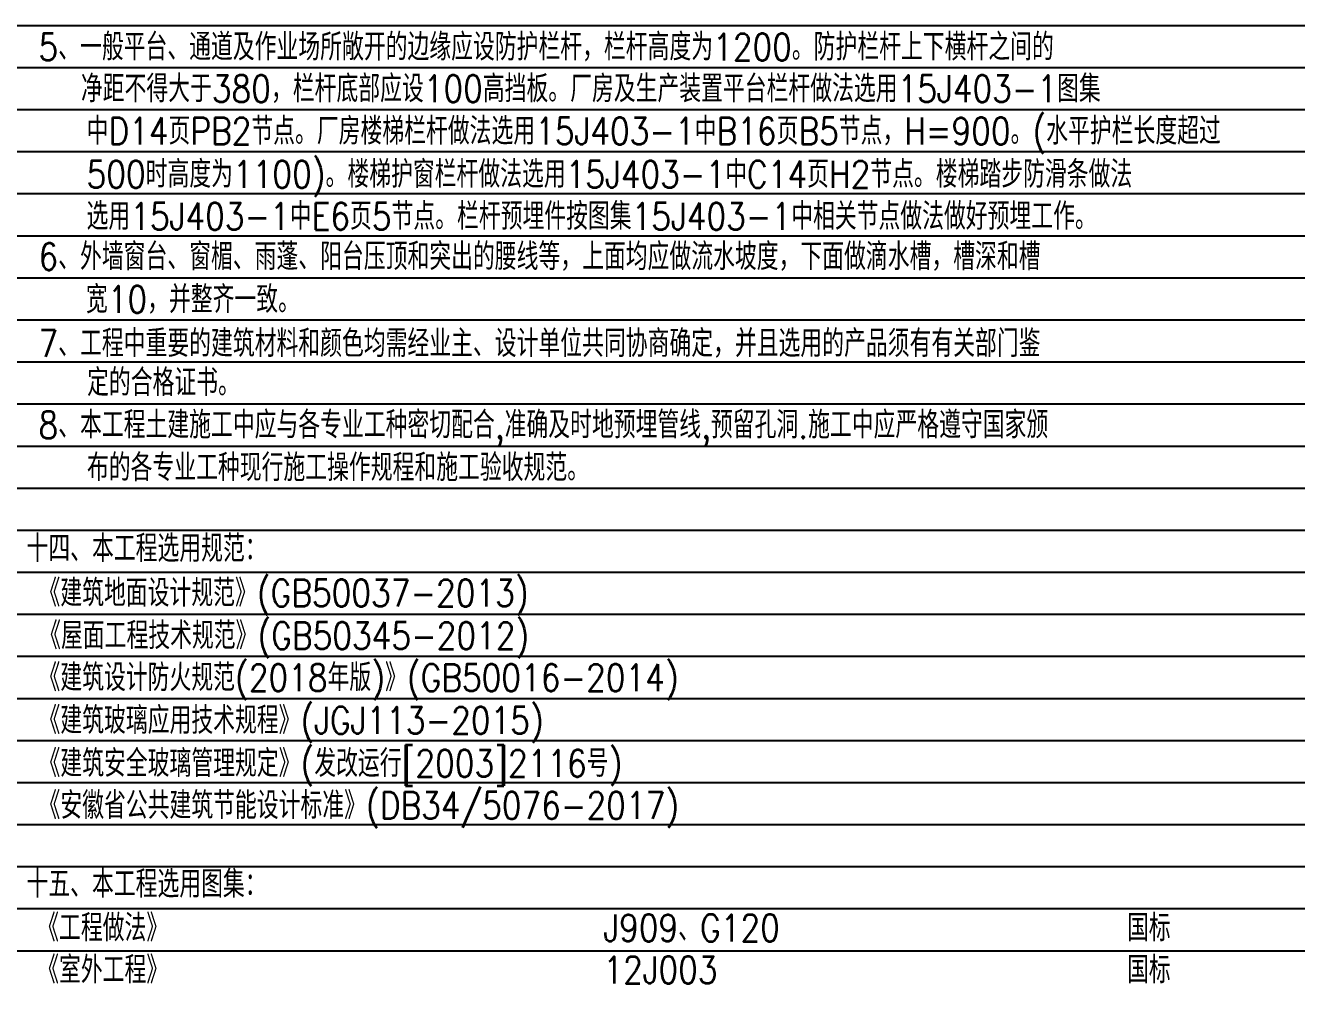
# Model space of a CAD drawing. Extents: x 5396719 to 5510122, y -514120 to -238224.
# Drawn here: x 5478143 to 5499303, y -348131 to -332184 of the extents above; entities that cross this region are included whole.
import ezdxf

# ---------------------------------------------------------------- set-up
doc = ezdxf.new("R2010")
doc.units = 0
doc.header["$LTSCALE"] = 1000
doc.header["$MEASUREMENT"] = 0
doc.layers.get('0').update_dxf_attribs({"linetype": 'CONTINUOUS'})
doc.layers.add('图层线', color=8, linetype='CONTINUOUS')
doc.styles.add('HZ1', font='txt.shx', dxfattribs={"bigfont": 'hzdx.shx'})

msp = doc.modelspace()

# ---------------------------------------------------------------- linework, layer by layer
at = {"layer": '图层线'}
for p, q in [((5426584, -332183.9), (5507184, -332183.9)), ((5426584, -332883.9), (5507184, -332883.9)), ((5426584, -333583.9), (5507184, -333583.9)), ((5426584, -334283.9), (5507184, -334283.9)), ((5426584, -334983.9), (5507184, -334983.9)), ((5426584, -335683.9), (5507184, -335683.9)), ((5426584, -336383.9), (5507184, -336383.9)), ((5426584, -337083.9), (5507184, -337083.9)), ((5426584, -337783.9), (5507184, -337783.9)), ((5426584, -338483.9), (5507184, -338483.9)), ((5426584, -339183.9), (5507184, -339183.9)), ((5426584, -339883.9), (5507184, -339883.9)), ((5426584, -340583.9), (5507184, -340583.9)), ((5426584, -341283.9), (5507184, -341283.9)), ((5426584, -341983.9), (5507184, -341983.9)), ((5426584, -342683.9), (5507184, -342683.9)), ((5426584, -343383.9), (5507184, -343383.9)), ((5426584, -344083.9), (5507184, -344083.9)), ((5426584, -344783.9), (5507184, -344783.9)), ((5426584, -345483.9), (5507184, -345483.9)), ((5426584, -346183.9), (5507184, -346183.9)), ((5426584, -346883.9), (5507184, -346883.9)), ((5426584, -347583.9), (5507184, -347583.9))]:
    msp.add_line(p, q, dxfattribs=at)

# ---------------------------------------------------------------- texts
at = {"color": 4, "style": 'HZ1', "width": 0.85}
for s, p in [('5、一般平台、通道及作业场所敞开的边缘应设防护栏杆，栏杆高度为1200。防护栏杆上下横杆之间的', (5478361.1, -332768)), ('净距不得大于380，栏杆底部应设100高挡板。厂房及生产装置平台栏杆做法选用15J403-1图集', (5479066.4, -333462.8)), ('中D14页PB2节点。厂房楼梯栏杆做法选用15J403-1中B16页B5节点，H=900。(水平护栏长度超过', (5479161.2, -334167.5)), ('500时高度为1100)。楼梯护窗栏杆做法选用15J403-1中C14页H2节点。楼梯踏步防滑条做法', (5479161.2, -334885.9)), ('选用15J403-1中E6页5节点。栏杆预埋件按图集15J403-1中相关节点做法做好预埋工作。', (5479161.2, -335585.9)), ('6、外墙窗台、窗楣、雨蓬、阳台压顶和突出的腰线等，上面均应做流水坡度，下面做滴水槽，槽深和槽', (5478361.1, -336256.3)), ('宽10，并整齐一致。', (5479150.3, -336969.4)), ('7、工程中重要的建筑材料和颜色均需经业主、设计单位共同协商确定，并且选用的产品须有有关部门鉴', (5478361.1, -337702.3)), ('定的合格证书。', (5479169.8, -338352.4)), ('8、本工程土建施工中应与各专业工种密切配合,准确及时地预埋管线,预留孔洞.施工中应严格遵守国家颁', (5478361.1, -339057.5)), ('布的各专业工种现行施工操作规程和施工验收规范。', (5479167.8, -339768.4)), ('《建筑地面设计规范》(GB50037-2013)', (5478361.1, -341855.5)), ('《屋面工程技术规范》(GB50345-2012)', (5478371.9, -342565.2)), ('《建筑设计防火规范(2018年版)》(GB50016-2014)', (5478361.1, -343263.3)), ('《建筑玻璃应用技术规程》(JGJ113-2015)', (5478361.1, -343975.3)), ('《建筑安全玻璃管理规定》(发改运行[2003]2116号)', (5478361.1, -344691.4)), ('《安徽省公共建筑节能设计标准》(DB34/5076-2017)', (5478361.1, -345391.4)), ('《工程做法》', (5478339, -347429, -5955.2)), ('J909、G120', (5487763.9, -347429, -5955.2)), ('国标', (5496480.1, -347429, -5955.2)), ('《室外工程》', (5478339, -348127.9, -5955.2)), ('国标', (5496480.1, -348127.9, -5955.2)), ('12J003', (5487763.9, -348127.9, -5955.2))]:
    msp.add_text(s, height=450, dxfattribs=at).set_placement(p)
at = {"color": 6, "style": 'HZ1', "width": 0.85}
for s, p in [('十四、本工程选用规范：', (5478161.1, -341114.9)), ('十五、本工程选用图集：', (5478161.1, -346700.5))]:
    msp.add_text(s, height=450, dxfattribs=at).set_placement(p)

doc.saveas('drawing.dxf')
